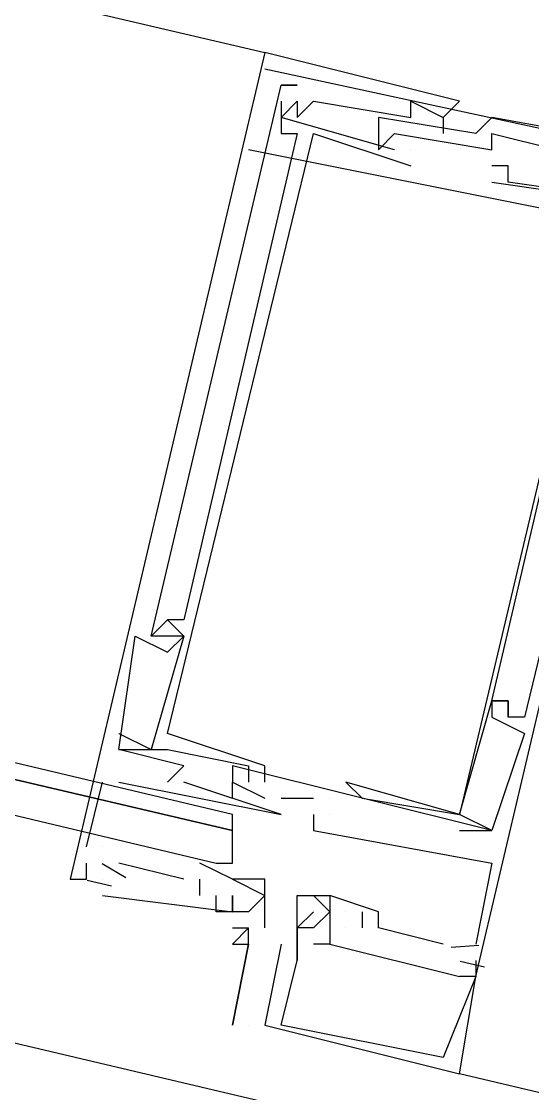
# Model space of a CAD drawing. Header units: feet. Extents: x -84 to 198, y -22 to 181.
# Drawn here: x 77.093 to 77.513, y 16.855 to 17.737 of the extents above; entities that cross this region are included whole.
import ezdxf

# ---------------------------------------------------------------- set-up
doc = ezdxf.new("R2010")
doc.units = ezdxf.units.FT
doc.layers.add('A-LINEA', color=7, linetype='CONTINUOUS')

msp = doc.modelspace()

# ---------------------------------------------------------------- linework, layer by layer
at = {"layer": 'A-LINEA'}
for p, q in [((73.2, 18.6711), (77.2933, 17.7111)), ((72.7333, 17.9244), (86.3467, 14.7111)), ((77.2933, 17.7111), (77.2933, 17.7111)), ((77.2933, 17.7111), (77.2933, 17.7111)), ((77.2933, 17.7111), (77.2933, 17.7111)), ((77.2933, 17.6978), (77.7867, 17.5911)), ((77.3067, 17.6844), (77.32, 17.6844)), ((77.32, 17.6844), (77.3067, 17.6844)), ((77.3067, 17.6844), (77.3067, 17.6844)), ((77.3067, 17.6844), (77.32, 17.6844)), ((77.32, 17.6844), (77.3067, 17.6844)), ((77.3067, 17.6844), (77.3067, 17.6844)), ((77.3067, 17.6844), (77.32, 17.6844)), ((77.32, 17.6844), (77.3067, 17.6844)), ((77.3067, 17.6844), (77.3067, 17.6844)), ((77.32, 17.6844), (77.32, 17.6844)), ((77.32, 17.6844), (77.32, 17.6844)), ((77.32, 17.6844), (77.32, 17.6844)), ((77.32, 17.6844), (77.32, 17.6844)), ((77.32, 17.6844), (77.32, 17.6844)), ((77.32, 17.6844), (77.32, 17.6844)), ((77.3067, 17.6711), (77.3067, 17.6711)), ((77.3067, 17.6711), (77.3067, 17.6711)), ((77.3067, 17.6711), (77.3067, 17.6711)), ((77.32, 17.6711), (77.32, 17.6711)), ((77.32, 17.6711), (77.32, 17.6711)), ((77.32, 17.6711), (77.32, 17.6711)), ((77.32, 17.6711), (77.32, 17.6711)), ((77.32, 17.6711), (77.32, 17.6711)), ((77.32, 17.6711), (77.32, 17.6711)), ((77.3333, 17.6711), (77.3333, 17.6711)), ((77.3333, 17.6711), (77.3333, 17.6711)), ((77.3333, 17.6711), (77.3333, 17.6711)), ((77.4133, 17.6711), (77.4133, 17.6711)), ((77.4133, 17.6711), (77.4133, 17.6711)), ((77.4133, 17.6711), (77.4133, 17.6711)), ((77.4533, 17.6711), (77.4533, 17.6711)), ((77.4533, 17.6711), (77.4533, 17.6711)), ((77.4533, 17.6711), (77.4533, 17.6711)), ((77.3067, 17.6578), (77.3067, 17.6578)), ((77.3067, 17.6578), (77.3067, 17.6578)), ((77.3067, 17.6578), (77.3067, 17.6578)), ((77.32, 17.6578), (77.32, 17.6578)), ((77.32, 17.6578), (77.32, 17.6578)), ((77.32, 17.6578), (77.32, 17.6578)), ((77.3867, 17.6578), (77.3867, 17.6578)), ((77.3867, 17.6578), (77.3867, 17.6578)), ((77.3867, 17.6578), (77.3867, 17.6578)), ((77.4133, 17.6578), (77.4133, 17.6578)), ((77.4133, 17.6578), (77.4133, 17.6578)), ((77.4133, 17.6578), (77.4133, 17.6578)), ((77.44, 17.6578), (77.44, 17.6578)), ((77.44, 17.6578), (77.44, 17.6578)), ((77.44, 17.6578), (77.44, 17.6578)), ((77.44, 17.6578), (77.44, 17.6578)), ((77.44, 17.6578), (77.44, 17.6578)), ((77.44, 17.6578), (77.44, 17.6578)), ((77.48, 17.6578), (77.48, 17.6578)), ((77.48, 17.6578), (77.48, 17.6578)), ((77.48, 17.6578), (77.48, 17.6578)), ((77.3067, 17.6444), (77.3067, 17.6444)), ((77.3067, 17.6444), (77.3067, 17.6444)), ((77.3067, 17.6444), (77.3067, 17.6444)), ((77.32, 17.6444), (77.32, 17.6444)), ((77.32, 17.6444), (77.32, 17.6444)), ((77.32, 17.6444), (77.32, 17.6444)), ((77.3333, 17.6444), (77.3333, 17.6444)), ((77.3333, 17.6444), (77.3333, 17.6444)), ((77.3333, 17.6444), (77.3333, 17.6444)), ((77.3867, 17.6444), (77.3867, 17.6444)), ((77.3867, 17.6444), (77.3867, 17.6444)), ((77.3867, 17.6444), (77.3867, 17.6444)), ((77.3867, 17.6444), (77.3867, 17.6444)), ((77.3867, 17.6444), (77.3867, 17.6444)), ((77.3867, 17.6444), (77.3867, 17.6444)), ((77.4, 17.6444), (77.4, 17.6444)), ((77.4, 17.6444), (77.4, 17.6444)), ((77.4, 17.6444), (77.4, 17.6444)), ((77.44, 17.6444), (77.44, 17.6444)), ((77.44, 17.6444), (77.44, 17.6444)), ((77.44, 17.6444), (77.44, 17.6444)), ((77.4667, 17.6444), (77.4667, 17.6444)), ((77.4667, 17.6444), (77.4667, 17.6444)), ((77.4667, 17.6444), (77.4667, 17.6444)), ((77.48, 17.6444), (77.48, 17.6444)), ((77.48, 17.6444), (77.48, 17.6444)), ((77.48, 17.6444), (77.48, 17.6444)), ((77.6133, 17.5644), (77.28, 17.6311)), ((77.3867, 17.6311), (77.3867, 17.6311)), ((77.3867, 17.6311), (77.3867, 17.6311)), ((77.3867, 17.6311), (77.3867, 17.6311)), ((77.4, 17.6311), (77.4, 17.6311)), ((77.4, 17.6311), (77.4, 17.6311)), ((77.4, 17.6311), (77.4, 17.6311)), ((77.4133, 17.6311), (77.4133, 17.6311)), ((77.4133, 17.6311), (77.4133, 17.6311)), ((77.4133, 17.6311), (77.4133, 17.6311)), ((77.4133, 17.6311), (77.4133, 17.6311)), ((77.4133, 17.6311), (77.4133, 17.6311)), ((77.4133, 17.6311), (77.4133, 17.6311)), ((77.48, 17.6311), (77.48, 17.6311)), ((77.48, 17.6311), (77.48, 17.6311)), ((77.48, 17.6311), (77.48, 17.6311)), ((77.4133, 17.6178), (77.4133, 17.6178)), ((77.4133, 17.6178), (77.4133, 17.6178)), ((77.4133, 17.6178), (77.4133, 17.6178)), ((77.48, 17.6178), (77.48, 17.6178)), ((77.48, 17.6178), (77.48, 17.6178)), ((77.48, 17.6178), (77.48, 17.6178)), ((77.4933, 17.6178), (77.4933, 17.6178)), ((77.4933, 17.6178), (77.4933, 17.6178)), ((77.4933, 17.6178), (77.4933, 17.6178)), ((77.48, 17.6044), (77.48, 17.6044)), ((77.48, 17.6044), (77.48, 17.6044)), ((77.48, 17.6044), (77.48, 17.6044)), ((77.4933, 17.6044), (77.4933, 17.6044)), ((77.4933, 17.6044), (77.4933, 17.6044)), ((77.4933, 17.6044), (77.4933, 17.6044)), ((77.2133, 17.2444), (77.2133, 17.2444)), ((77.2133, 17.2444), (77.2133, 17.2444)), ((77.2133, 17.2444), (77.2133, 17.2444)), ((77.2133, 17.2444), (77.2133, 17.2444)), ((77.2133, 17.2444), (77.2133, 17.2444)), ((77.2133, 17.2444), (77.2133, 17.2444)), ((77.2267, 17.2444), (77.2267, 17.2444)), ((77.2267, 17.2444), (77.2267, 17.2444)), ((77.2267, 17.2444), (77.2267, 17.2444)), ((77.1867, 17.2311), (77.1867, 17.2311)), ((77.1867, 17.2311), (77.1867, 17.2311)), ((77.1867, 17.2311), (77.1867, 17.2311)), ((77.2, 17.2311), (77.2, 17.2311)), ((77.2, 17.2311), (77.2, 17.2311)), ((77.2, 17.2311), (77.2, 17.2311)), ((77.2, 17.2311), (77.2, 17.2311)), ((77.2, 17.2311), (77.2, 17.2311)), ((77.2, 17.2311), (77.2, 17.2311)), ((77.2133, 17.2311), (77.2133, 17.2311)), ((77.2133, 17.2311), (77.2133, 17.2311)), ((77.2133, 17.2311), (77.2133, 17.2311)), ((77.2133, 17.2311), (77.2133, 17.2311)), ((77.2133, 17.2311), (77.2133, 17.2311)), ((77.2133, 17.2311), (77.2133, 17.2311)), ((77.2133, 17.2311), (77.2133, 17.2311)), ((77.2133, 17.2311), (77.2133, 17.2311)), ((77.2133, 17.2311), (77.2133, 17.2311)), ((77.2267, 17.2311), (77.2267, 17.2311)), ((77.2267, 17.2311), (77.2267, 17.2311)), ((77.2267, 17.2311), (77.2267, 17.2311)), ((77.2267, 17.2311), (77.2267, 17.2311)), ((77.2267, 17.2311), (77.2267, 17.2311)), ((77.2267, 17.2311), (77.2267, 17.2311)), ((77.2133, 17.2178), (77.2133, 17.2178)), ((77.2133, 17.2178), (77.2133, 17.2178)), ((77.2133, 17.2178), (77.2133, 17.2178)), ((77.48, 17.1778), (77.48, 17.1778)), ((77.48, 17.1778), (77.48, 17.1778)), ((77.48, 17.1778), (77.48, 17.1778)), ((77.48, 17.1778), (77.48, 17.1778)), ((77.48, 17.1778), (77.48, 17.1778)), ((77.48, 17.1778), (77.48, 17.1778)), ((77.48, 17.1778), (77.48, 17.1778)), ((77.48, 17.1778), (77.48, 17.1778)), ((77.48, 17.1778), (77.48, 17.1778)), ((77.4933, 17.1778), (77.4933, 17.1778)), ((77.4933, 17.1778), (77.4933, 17.1778)), ((77.4933, 17.1778), (77.4933, 17.1778)), ((77.4933, 17.1778), (77.4933, 17.1778)), ((77.4933, 17.1778), (77.4933, 17.1778)), ((77.4933, 17.1778), (77.4933, 17.1778)), ((77.4933, 17.1778), (77.4933, 17.1778)), ((77.4933, 17.1778), (77.4933, 17.1778)), ((77.4933, 17.1778), (77.4933, 17.1778)), ((77.48, 17.1644), (77.48, 17.1644)), ((77.48, 17.1644), (77.48, 17.1644)), ((77.48, 17.1644), (77.48, 17.1644)), ((77.4933, 17.1644), (77.4933, 17.1644)), ((77.4933, 17.1644), (77.4933, 17.1644)), ((77.4933, 17.1644), (77.4933, 17.1644)), ((77.4933, 17.1644), (77.4933, 17.1644)), ((77.4933, 17.1644), (77.4933, 17.1644)), ((77.4933, 17.1644), (77.4933, 17.1644)), ((77.5067, 17.1644), (77.5067, 17.1644)), ((77.5067, 17.1644), (77.5067, 17.1644)), ((77.5067, 17.1644), (77.5067, 17.1644)), ((77.1733, 17.1511), (77.1733, 17.1511)), ((77.1733, 17.1511), (77.2, 17.1378)), ((77.1733, 17.1511), (77.1733, 17.1511)), ((77.1733, 17.1511), (77.1733, 17.1511)), ((77.1733, 17.1511), (77.2, 17.1378)), ((77.1733, 17.1511), (77.1733, 17.1511)), ((77.1733, 17.1511), (77.1733, 17.1511)), ((77.1733, 17.1511), (77.2, 17.1378)), ((77.1733, 17.1511), (77.1733, 17.1511)), ((77.2133, 17.1511), (77.2133, 17.1511)), ((77.2133, 17.1511), (77.2133, 17.1511)), ((77.2133, 17.1511), (77.2133, 17.1511)), ((77.5067, 17.1511), (77.5067, 17.1511)), ((77.5067, 17.1511), (77.5067, 17.1511)), ((77.5067, 17.1511), (77.5067, 17.1511)), ((77.1733, 17.1378), (77.1733, 17.1378)), ((77.1733, 17.1378), (77.1733, 17.1378)), ((77.1733, 17.1378), (77.1733, 17.1378)), ((77.1733, 17.1378), (77.1733, 17.1378)), ((77.1733, 17.1378), (77.1733, 17.1378)), ((77.1733, 17.1378), (77.1733, 17.1378)), ((77.2, 17.1378), (77.2, 17.1378)), ((77.2, 17.1378), (77.2, 17.1378)), ((77.2, 17.1378), (77.2, 17.1378)), ((77.2133, 17.1378), (77.2133, 17.1378)), ((77.2133, 17.1378), (77.2133, 17.1378)), ((77.2133, 17.1378), (77.2133, 17.1378)), ((77.2267, 17.1244), (77.2267, 17.1244)), ((77.2267, 17.1244), (77.2267, 17.1244)), ((77.2267, 17.1244), (77.2267, 17.1244)), ((77.2667, 17.1244), (77.2667, 17.1244)), ((77.2667, 17.1244), (77.2667, 17.1244)), ((77.2667, 17.1244), (77.2667, 17.1244)), ((77.28, 17.1244), (77.28, 17.1244)), ((77.28, 17.1244), (77.28, 17.1244)), ((77.28, 17.1244), (77.28, 17.1244)), ((77.2933, 17.1244), (77.2933, 17.1244)), ((77.2933, 17.1244), (77.2933, 17.1244)), ((77.2933, 17.1244), (77.2933, 17.1244)), ((77.1467, 17.0578), (77.16, 17.1111)), ((77.1467, 17.0578), (77.16, 17.1111)), ((77.1467, 17.0578), (77.16, 17.1111)), ((77.16, 17.1111), (77.16, 17.1111)), ((77.16, 17.1111), (77.16, 17.1111)), ((77.16, 17.1111), (77.16, 17.1111)), ((77.1733, 17.1111), (77.1733, 17.1111)), ((77.1733, 17.1111), (77.1733, 17.1111)), ((77.1733, 17.1111), (77.1733, 17.1111)), ((77.2133, 17.1111), (77.2133, 17.1111)), ((77.2133, 17.1111), (77.2133, 17.1111)), ((77.2133, 17.1111), (77.2133, 17.1111)), ((77.2267, 17.1111), (77.2267, 17.1111)), ((77.2267, 17.1111), (77.2267, 17.1111)), ((77.2267, 17.1111), (77.2267, 17.1111)), ((77.2667, 17.1111), (77.2667, 17.1111)), ((77.2667, 17.1111), (77.2667, 17.1111)), ((77.2667, 17.1111), (77.2667, 17.1111)), ((77.2667, 17.1111), (77.2667, 17.1111)), ((77.2667, 17.1111), (77.2667, 17.1111)), ((77.2667, 17.1111), (77.2667, 17.1111)), ((77.28, 17.1111), (77.28, 17.1111)), ((77.28, 17.1111), (77.28, 17.1111)), ((77.28, 17.1111), (77.28, 17.1111)), ((77.2933, 17.1111), (77.2933, 17.1111)), ((77.2933, 17.1111), (77.2933, 17.1111)), ((77.2933, 17.1111), (77.2933, 17.1111)), ((77.36, 17.1111), (77.36, 17.1111)), ((77.36, 17.1111), (77.36, 17.1111)), ((77.36, 17.1111), (77.36, 17.1111)), ((77.2667, 17.0978), (77.2667, 17.0978)), ((77.2667, 17.0978), (77.2667, 17.0978)), ((77.2667, 17.0978), (77.2667, 17.0978)), ((77.2933, 17.0978), (77.2933, 17.0978)), ((77.2933, 17.0978), (77.2933, 17.0978)), ((77.2933, 17.0978), (77.2933, 17.0978)), ((77.3067, 17.0978), (77.3333, 17.0978)), ((77.3067, 17.0978), (77.3067, 17.0978)), ((77.3067, 17.0978), (77.3333, 17.0978)), ((77.3067, 17.0978), (77.3067, 17.0978)), ((77.3067, 17.0978), (77.3333, 17.0978)), ((77.3067, 17.0978), (77.3067, 17.0978)), ((77.3333, 17.0978), (77.3333, 17.0978)), ((77.3333, 17.0978), (77.3333, 17.0978)), ((77.3333, 17.0978), (77.3333, 17.0978)), ((77.3467, 17.0978), (77.3467, 17.0978)), ((77.3467, 17.0978), (77.3467, 17.0978)), ((77.3467, 17.0978), (77.3467, 17.0978)), ((77.3733, 17.0978), (77.3733, 17.0978)), ((77.3733, 17.0978), (77.3733, 17.0978)), ((77.3733, 17.0978), (77.3733, 17.0978)), ((77.3067, 17.0844), (77.3067, 17.0844)), ((77.3067, 17.0844), (77.3067, 17.0844)), ((77.3067, 17.0844), (77.3067, 17.0844)), ((77.3333, 17.0844), (77.3333, 17.0844)), ((77.3333, 17.0844), (77.3333, 17.0844)), ((77.3333, 17.0844), (77.3333, 17.0844)), ((77.3467, 17.0844), (77.3467, 17.0844)), ((77.3467, 17.0844), (77.3467, 17.0844)), ((77.3467, 17.0844), (77.3467, 17.0844)), ((77.3467, 17.0844), (77.3467, 17.0844)), ((77.3467, 17.0844), (77.3467, 17.0844)), ((77.3467, 17.0844), (77.3467, 17.0844)), ((77.4533, 17.0844), (77.4533, 17.0844)), ((77.4533, 17.0844), (77.4533, 17.0844)), ((77.4533, 17.0844), (77.4533, 17.0844)), ((77.4533, 17.0844), (77.4533, 17.0844)), ((77.4533, 17.0844), (77.4533, 17.0844)), ((77.4533, 17.0844), (77.4533, 17.0844)), ((77.4533, 17.0844), (77.4533, 17.0844)), ((77.4533, 17.0844), (77.4533, 17.0844)), ((77.4533, 17.0844), (77.4533, 17.0844)), ((77.3333, 17.0711), (77.3333, 17.0711)), ((77.3333, 17.0711), (77.3333, 17.0711)), ((77.3333, 17.0711), (77.3333, 17.0711)), ((77.4533, 17.0711), (77.48, 17.0711)), ((77.4533, 17.0711), (77.4533, 17.0711)), ((77.4533, 17.0711), (77.48, 17.0711)), ((77.4533, 17.0711), (77.4533, 17.0711)), ((77.4533, 17.0711), (77.48, 17.0711)), ((77.4533, 17.0711), (77.4533, 17.0711)), ((77.48, 17.0711), (77.48, 17.0711)), ((77.48, 17.0711), (77.48, 17.0711)), ((77.48, 17.0711), (77.48, 17.0711)), ((77.48, 17.0711), (77.48, 17.0711)), ((77.48, 17.0711), (77.48, 17.0711)), ((77.48, 17.0711), (77.48, 17.0711)), ((77.1467, 17.0578), (77.1467, 17.0578)), ((77.1467, 17.0578), (77.1467, 17.0578)), ((77.1467, 17.0578), (77.1467, 17.0578)), ((77.16, 17.0578), (77.16, 17.0578)), ((77.16, 17.0578), (77.16, 17.0578)), ((77.16, 17.0578), (77.16, 17.0578)), ((77.1467, 17.0444), (77.1467, 17.0444)), ((77.1467, 17.0444), (77.1467, 17.0444)), ((77.1467, 17.0444), (77.1467, 17.0444)), ((77.1791, 17.0323), (77.1596, 17.0439)), ((77.1791, 17.0323), (77.1596, 17.0439)), ((77.1791, 17.0323), (77.1596, 17.0439)), ((77.2267, 17.0311), (77.1733, 17.0444)), ((77.1733, 17.0444), (77.1733, 17.0444)), ((77.2267, 17.0311), (77.1733, 17.0444)), ((77.1733, 17.0444), (77.1733, 17.0444)), ((77.2267, 17.0311), (77.1733, 17.0444)), ((77.1733, 17.0444), (77.1733, 17.0444)), ((77.2667, 17.0311), (77.24, 17.0444)), ((77.24, 17.0444), (77.24, 17.0444)), ((77.2667, 17.0311), (77.24, 17.0444)), ((77.24, 17.0444), (77.24, 17.0444)), ((77.2667, 17.0311), (77.24, 17.0444)), ((77.24, 17.0444), (77.24, 17.0444)), ((77.48, 17.0444), (77.48, 17.0444)), ((77.48, 17.0444), (77.48, 17.0444)), ((77.48, 17.0444), (77.48, 17.0444)), ((77.1333, 17.0311), (77.1333, 17.0311)), ((77.1333, 17.0311), (77.1333, 17.0311)), ((77.1333, 17.0311), (77.1333, 17.0311)), ((77.1467, 17.0311), (77.1467, 17.0311)), ((77.1467, 17.0311), (77.1467, 17.0311)), ((77.1467, 17.0311), (77.1467, 17.0311)), ((77.1467, 17.0311), (77.1467, 17.0311)), ((77.1467, 17.0311), (77.1467, 17.0311)), ((77.1467, 17.0311), (77.1467, 17.0311)), ((77.1673, 17.0254), (77.1473, 17.0302)), ((77.1673, 17.0254), (77.1473, 17.0302)), ((77.1673, 17.0254), (77.1473, 17.0302)), ((77.16, 17.0311), (77.16, 17.0311)), ((77.16, 17.0311), (77.16, 17.0311)), ((77.16, 17.0311), (77.16, 17.0311)), ((77.16, 17.0311), (77.16, 17.0311)), ((77.16, 17.0311), (77.16, 17.0311)), ((77.16, 17.0311), (77.16, 17.0311)), ((77.2267, 17.0311), (77.2267, 17.0311)), ((77.2267, 17.0311), (77.2267, 17.0311)), ((77.2267, 17.0311), (77.2267, 17.0311)), ((77.24, 17.0178), (77.24, 17.0311)), ((77.24, 17.0311), (77.24, 17.0311)), ((77.24, 17.0311), (77.24, 17.0311)), ((77.24, 17.0311), (77.24, 17.0311)), ((77.24, 17.0178), (77.24, 17.0311)), ((77.24, 17.0311), (77.24, 17.0311)), ((77.24, 17.0311), (77.24, 17.0311)), ((77.24, 17.0311), (77.24, 17.0311)), ((77.24, 17.0178), (77.24, 17.0311)), ((77.24, 17.0311), (77.24, 17.0311)), ((77.24, 17.0311), (77.24, 17.0311)), ((77.24, 17.0311), (77.24, 17.0311)), ((77.2533, 17.0311), (77.2533, 17.0311)), ((77.2533, 17.0311), (77.2533, 17.0311)), ((77.2533, 17.0311), (77.2533, 17.0311)), ((77.2533, 17.0311), (77.2533, 17.0311)), ((77.2533, 17.0311), (77.2533, 17.0311)), ((77.2533, 17.0311), (77.2533, 17.0311)), ((77.2667, 17.0311), (77.2667, 17.0311)), ((77.2667, 17.0311), (77.2667, 17.0311)), ((77.2667, 17.0311), (77.2667, 17.0311)), ((77.2667, 17.0311), (77.2667, 17.0311)), ((77.2667, 17.0311), (77.2667, 17.0311)), ((77.2933, 17.0311), (77.2933, 17.0311)), ((77.16, 17.0178), (77.16, 17.0178)), ((77.16, 17.0178), (77.16, 17.0178)), ((77.16, 17.0178), (77.16, 17.0178)), ((77.24, 17.0178), (77.24, 17.0178)), ((77.24, 17.0178), (77.24, 17.0178)), ((77.24, 17.0178), (77.24, 17.0178)), ((77.2533, 17.0178), (77.2533, 17.0178)), ((77.2533, 17.0178), (77.2533, 17.0178)), ((77.2533, 17.0178), (77.2533, 17.0178)), ((77.2667, 17.0178), (77.2667, 17.0178)), ((77.2667, 17.0178), (77.2667, 17.0178)), ((77.2933, 17.0178), (77.2933, 17.0178)), ((77.2933, 17.0178), (77.2933, 17.0178)), ((77.32, 17.0178), (77.32, 17.0178)), ((77.32, 17.0178), (77.32, 17.0178)), ((77.32, 17.0178), (77.32, 17.0178)), ((77.3333, 17.0178), (77.3333, 17.0178)), ((77.3333, 17.0178), (77.3333, 17.0178)), ((77.3333, 17.0178), (77.3333, 17.0178)), ((77.3467, 17.0178), (77.3467, 17.0178)), ((77.3467, 17.0178), (77.3467, 17.0178)), ((77.3467, 17.0178), (77.3467, 17.0178)), ((77.3467, 17.0178), (77.3467, 17.0178)), ((77.3467, 17.0178), (77.3467, 17.0178)), ((77.3467, 17.0178), (77.3467, 17.0178)), ((77.2533, 17.0044), (77.2533, 17.0044)), ((77.2533, 17.0044), (77.2533, 17.0044)), ((77.2533, 17.0044), (77.2533, 17.0044)), ((77.2667, 17.0044), (77.2667, 17.0044)), ((77.2667, 17.0044), (77.2667, 17.0044)), ((77.2667, 17.0044), (77.2667, 17.0044)), ((77.2667, 17.0044), (77.2667, 17.0044)), ((77.2667, 17.0044), (77.2667, 17.0044)), ((77.2667, 17.0044), (77.2667, 17.0044)), ((77.28, 17.0044), (77.28, 17.0044)), ((77.2933, 17.0044), (77.2933, 17.0044)), ((77.32, 17.0044), (77.32, 17.0044)), ((77.32, 17.0044), (77.32, 17.0044)), ((77.32, 17.0044), (77.32, 17.0044)), ((77.3333, 17.0044), (77.3333, 17.0044)), ((77.3333, 17.0044), (77.3333, 17.0044)), ((77.3333, 17.0044), (77.3333, 17.0044)), ((77.3467, 17.0044), (77.3467, 17.0044)), ((77.3467, 17.0044), (77.3467, 17.0044)), ((77.3467, 17.0044), (77.3467, 17.0044)), ((77.3467, 17.0044), (77.3467, 17.0044)), ((77.3467, 17.0044), (77.3467, 17.0044)), ((77.3467, 17.0044), (77.3467, 17.0044)), ((77.3467, 17.0044), (77.3467, 17.0044)), ((77.3467, 17.0044), (77.3467, 17.0044)), ((77.3467, 17.0044), (77.3467, 17.0044)), ((77.36, 17.0044), (77.36, 17.0044)), ((77.36, 17.0044), (77.36, 17.0044)), ((77.36, 17.0044), (77.36, 17.0044)), ((77.36, 17.0044), (77.36, 17.0044)), ((77.36, 17.0044), (77.36, 17.0044)), ((77.36, 17.0044), (77.36, 17.0044)), ((77.3733, 17.0044), (77.3733, 17.0044)), ((77.3733, 17.0044), (77.3733, 16.9911)), ((77.3733, 17.0044), (77.3733, 17.0044)), ((77.3733, 17.0044), (77.3733, 17.0044)), ((77.3733, 17.0044), (77.3733, 16.9911)), ((77.3733, 17.0044), (77.3733, 17.0044)), ((77.3733, 17.0044), (77.3733, 17.0044)), ((77.3733, 17.0044), (77.3733, 16.9911)), ((77.3733, 17.0044), (77.3733, 17.0044)), ((77.3867, 16.9911), (77.3867, 17.0044)), ((77.3867, 17.0044), (77.3867, 17.0044)), ((77.3867, 16.9911), (77.3867, 17.0044)), ((77.3867, 17.0044), (77.3867, 17.0044)), ((77.3867, 16.9911), (77.3867, 17.0044)), ((77.3867, 17.0044), (77.3867, 17.0044)), ((77.2667, 16.9911), (77.2667, 16.9911)), ((77.28, 16.9911), (77.28, 16.9911)), ((77.28, 16.9911), (77.28, 16.9911)), ((77.28, 16.9911), (77.28, 16.9911)), ((77.2933, 16.9911), (77.2933, 16.9911)), ((77.32, 16.9911), (77.32, 16.9911)), ((77.32, 16.9911), (77.32, 16.9911)), ((77.32, 16.9911), (77.32, 16.9911)), ((77.32, 16.9911), (77.32, 16.9911)), ((77.32, 16.9911), (77.32, 16.9911)), ((77.32, 16.9911), (77.32, 16.9911)), ((77.3333, 16.9911), (77.3333, 16.9911)), ((77.3333, 16.9911), (77.3333, 16.9911)), ((77.3333, 16.9911), (77.3333, 16.9911)), ((77.3467, 16.9911), (77.3467, 16.9911)), ((77.3467, 16.9911), (77.3467, 16.9911)), ((77.3467, 16.9911), (77.3467, 16.9911)), ((77.3467, 16.9911), (77.3467, 16.9911)), ((77.3467, 16.9911), (77.3467, 16.9911)), ((77.3467, 16.9911), (77.3467, 16.9911)), ((77.36, 16.9911), (77.36, 16.9911)), ((77.36, 16.9911), (77.36, 16.9911)), ((77.36, 16.9911), (77.36, 16.9911)), ((77.36, 16.9911), (77.36, 16.9911)), ((77.36, 16.9911), (77.36, 16.9911)), ((77.36, 16.9911), (77.36, 16.9911)), ((77.3733, 16.9911), (77.3733, 16.9911)), ((77.3733, 16.9911), (77.3733, 16.9911)), ((77.3733, 16.9911), (77.3733, 16.9911)), ((77.44, 16.9778), (77.3867, 16.9911)), ((77.3867, 16.9911), (77.3867, 16.9911)), ((77.44, 16.9778), (77.3867, 16.9911)), ((77.3867, 16.9911), (77.3867, 16.9911)), ((77.44, 16.9778), (77.3867, 16.9911)), ((77.3867, 16.9911), (77.3867, 16.9911)), ((77.2667, 16.9778), (77.2667, 16.9778)), ((77.28, 16.9778), (77.28, 16.9778)), ((77.28, 16.9778), (77.28, 16.9778)), ((77.3067, 16.9778), (77.3067, 16.9778)), ((77.3067, 16.9778), (77.3067, 16.9778)), ((77.3067, 16.9778), (77.3067, 16.9778)), ((77.32, 16.9778), (77.32, 16.9778)), ((77.32, 16.9778), (77.32, 16.9778)), ((77.32, 16.9778), (77.32, 16.9778)), ((77.32, 16.9778), (77.32, 16.9778)), ((77.32, 16.9778), (77.32, 16.9778)), ((77.32, 16.9778), (77.32, 16.9778)), ((77.32, 16.9778), (77.32, 16.9778)), ((77.32, 16.9778), (77.32, 16.9778)), ((77.32, 16.9778), (77.32, 16.9778)), ((77.32, 16.9778), (77.32, 16.9778)), ((77.32, 16.9778), (77.32, 16.9778)), ((77.32, 16.9778), (77.32, 16.9778)), ((77.3333, 16.9778), (77.3333, 16.9778)), ((77.3333, 16.9778), (77.3333, 16.9778)), ((77.3333, 16.9778), (77.3333, 16.9778)), ((77.3467, 16.9778), (77.3467, 16.9778)), ((77.3467, 16.9778), (77.3467, 16.9778)), ((77.3467, 16.9778), (77.3467, 16.9778)), ((77.3467, 16.9778), (77.3467, 16.9778)), ((77.3467, 16.9778), (77.3467, 16.9778)), ((77.3467, 16.9778), (77.3467, 16.9778)), ((77.44, 16.9778), (77.44, 16.9778)), ((77.44, 16.9778), (77.44, 16.9778)), ((77.44, 16.9778), (77.44, 16.9778)), ((77.4691, 16.9765), (77.4465, 16.9749)), ((77.4691, 16.9765), (77.4465, 16.9749)), ((77.4691, 16.9765), (77.4465, 16.9749)), ((77.4667, 16.9778), (77.4667, 16.9778)), ((77.4667, 16.9778), (77.4667, 16.9778)), ((77.4667, 16.9778), (77.4667, 16.9778)), ((77.32, 16.9644), (77.32, 16.9644)), ((77.32, 16.9644), (77.32, 16.9644)), ((77.32, 16.9644), (77.32, 16.9644)), ((77.32, 16.9644), (77.32, 16.9644)), ((77.32, 16.9644), (77.32, 16.9644)), ((77.32, 16.9644), (77.32, 16.9644)), ((77.4533, 16.9644), (77.4533, 16.9644)), ((77.4533, 16.9644), (77.4533, 16.9644)), ((77.4533, 16.9644), (77.4533, 16.9644)), ((77.4533, 16.9644), (77.4533, 16.9644)), ((77.4533, 16.9644), (77.4533, 16.9644)), ((77.4533, 16.9644), (77.4533, 16.9644)), ((77.474, 16.9588), (77.454, 16.9635)), ((77.474, 16.9588), (77.454, 16.9635)), ((77.474, 16.9588), (77.454, 16.9635)), ((77.4667, 16.9644), (77.4667, 16.9644)), ((77.4667, 16.9644), (77.4667, 16.9644)), ((77.4667, 16.9644), (77.4667, 16.9644)), ((77.4533, 16.9511), (77.4533, 16.9511)), ((77.4533, 16.9511), (77.4533, 16.9511)), ((77.4533, 16.9511), (77.4533, 16.9511)), ((77.4533, 16.9511), (77.4533, 16.9511)), ((77.4533, 16.9511), (77.4533, 16.9511)), ((77.4533, 16.9511), (77.4533, 16.9511)), ((77.4667, 16.9511), (77.4667, 16.9511)), ((77.4667, 16.9511), (77.4667, 16.9511)), ((77.4667, 16.9511), (77.4667, 16.9511)), ((77.4667, 16.9511), (77.4667, 16.9511)), ((77.4667, 16.9511), (77.4667, 16.9511)), ((77.4667, 16.9511), (77.4667, 16.9511)), ((77.4667, 16.9511), (77.4667, 16.9511)), ((77.4667, 16.9511), (77.4667, 16.9511)), ((77.4667, 16.9511), (77.4667, 16.9511)), ((77.2667, 16.9111), (77.2667, 16.9111)), ((77.28, 16.9111), (77.28, 16.9111)), ((77.2933, 16.9111), (77.2933, 16.9111)), ((77.2933, 16.9111), (77.2933, 16.9111)), ((77.2933, 16.9111), (77.2933, 16.9111)), ((77.3067, 16.9111), (77.3067, 16.9111)), ((77.3067, 16.9111), (77.3067, 16.9111)), ((77.3067, 16.9111), (77.3067, 16.9111)), ((77.44, 16.8844), (77.44, 16.8844)), ((77.44, 16.8844), (77.44, 16.8844)), ((77.44, 16.8844), (77.44, 16.8844)), ((77.4533, 16.8711), (77.4533, 16.8711)), ((86.0267, 14.8311), (77.4533, 16.8711)), ((77.4533, 16.8711), (77.4533, 16.8711)), ((77.4533, 16.8711), (77.4533, 16.8711))]:
    msp.add_line(p, q, dxfattribs=at)
for points in [[(72.9467, 18.0978), (72.9467, 18.0844), (77.2667, 17.0711), (77.2667, 17.0844), (72.9467, 18.1111), (72.9467, 18.0978)], [(72.9467, 18.0711), (77.2533, 17.0444), (77.2667, 17.0444), (77.2667, 17.0578), (77.2667, 17.0711), (72.9467, 18.0844), (72.9333, 18.0711), (72.9467, 18.0711)], [(77.44, 17.6578), (77.4533, 17.6711), (77.2933, 17.7111), (77.1333, 17.0311), (77.1467, 17.0311), (77.1467, 17.0444)], [(77.44, 17.6578), (77.4533, 17.6711), (77.2933, 17.7111), (77.1333, 17.0311), (77.1467, 17.0311), (77.1467, 17.0444)], [(77.44, 17.6578), (77.4533, 17.6711), (77.2933, 17.7111), (77.1333, 17.0311), (77.1467, 17.0311), (77.1467, 17.0444)], [(77.2133, 17.1111), (77.2267, 17.1244), (77.1733, 17.1378), (77.1867, 17.2311), (77.2133, 17.2178), (77.2267, 17.2311), (77.2133, 17.2311), (77.2, 17.2311), (77.3067, 17.6844)], [(77.2133, 17.1111), (77.2267, 17.1244), (77.1733, 17.1378), (77.1867, 17.2311), (77.2133, 17.2178), (77.2267, 17.2311), (77.2133, 17.2311), (77.2, 17.2311), (77.3067, 17.6844)], [(77.2133, 17.1111), (77.2267, 17.1244), (77.1733, 17.1378), (77.1867, 17.2311), (77.2133, 17.2178), (77.2267, 17.2311), (77.2133, 17.2311), (77.2, 17.2311), (77.3067, 17.6844)], [(77.3067, 17.6711), (77.3067, 17.6444), (77.32, 17.6444), (77.2267, 17.2444), (77.2133, 17.2444), (77.2, 17.2311)], [(77.3067, 17.6711), (77.3067, 17.6444), (77.32, 17.6444), (77.2267, 17.2444), (77.2133, 17.2444), (77.2, 17.2311)], [(77.3067, 17.6711), (77.3067, 17.6444), (77.32, 17.6444), (77.2267, 17.2444), (77.2133, 17.2444), (77.2, 17.2311)], [(77.4, 17.6311), (77.3067, 17.6578), (77.32, 17.6711)], [(77.4, 17.6311), (77.3067, 17.6578), (77.32, 17.6711)], [(77.4, 17.6311), (77.3067, 17.6578), (77.32, 17.6711)], [(77.32, 17.6711), (77.32, 17.6578), (77.3333, 17.6711), (77.4133, 17.6578), (77.4133, 17.6711), (77.44, 17.6578), (77.44, 17.6444)], [(77.32, 17.6711), (77.32, 17.6578), (77.3333, 17.6711), (77.4133, 17.6578), (77.4133, 17.6711), (77.44, 17.6578), (77.44, 17.6444)], [(77.32, 17.6711), (77.32, 17.6578), (77.3333, 17.6711), (77.4133, 17.6578), (77.4133, 17.6711), (77.44, 17.6578), (77.44, 17.6444)], [(77.4667, 16.9644), (77.4667, 16.9511), (77.6267, 17.6311), (77.48, 17.6578), (77.4667, 17.6444), (77.3867, 17.6578), (77.3867, 17.6444), (77.3867, 17.6311)], [(77.4667, 16.9644), (77.4667, 16.9511), (77.6267, 17.6311), (77.48, 17.6578), (77.4667, 17.6444), (77.3867, 17.6578), (77.3867, 17.6444), (77.3867, 17.6311)], [(77.4667, 16.9644), (77.4667, 16.9511), (77.6267, 17.6311), (77.48, 17.6578), (77.4667, 17.6444), (77.3867, 17.6578), (77.3867, 17.6444), (77.3867, 17.6311)], [(77.2933, 17.1111), (77.2933, 17.1244), (77.2933, 17.1244), (77.2133, 17.1511), (77.3333, 17.6444), (77.4133, 17.6178)], [(77.2933, 17.1111), (77.2933, 17.1244), (77.2933, 17.1244), (77.2133, 17.1511), (77.3333, 17.6444), (77.4133, 17.6178)], [(77.2933, 17.1111), (77.2933, 17.1244), (77.2933, 17.1244), (77.2133, 17.1511), (77.3333, 17.6444), (77.4133, 17.6178)], [(77.3867, 17.6311), (77.4, 17.6444), (77.48, 17.6311), (77.48, 17.6444), (77.5867, 17.6178), (77.5867, 17.6044), (77.5867, 17.5911)], [(77.3867, 17.6311), (77.4, 17.6444), (77.48, 17.6311), (77.48, 17.6444), (77.5867, 17.6178), (77.5867, 17.6044), (77.5867, 17.5911)], [(77.3867, 17.6311), (77.4, 17.6444), (77.48, 17.6311), (77.48, 17.6444), (77.5867, 17.6178), (77.5867, 17.6044), (77.5867, 17.5911)], [(77.6, 17.6178), (77.5867, 17.5911), (77.4933, 17.6044), (77.4933, 17.6178), (77.48, 17.6178)], [(77.6, 17.6178), (77.5867, 17.5911), (77.4933, 17.6044), (77.4933, 17.6178), (77.48, 17.6178)], [(77.6, 17.6178), (77.5867, 17.5911), (77.4933, 17.6044), (77.4933, 17.6178), (77.48, 17.6178)], [(77.5867, 17.6044), (77.6, 17.6178), (77.6133, 17.6044), (77.5067, 17.1644), (77.4933, 17.1644)], [(77.5867, 17.6044), (77.6, 17.6178), (77.6133, 17.6044), (77.5067, 17.1644), (77.4933, 17.1644)], [(77.5867, 17.6044), (77.6, 17.6178), (77.6133, 17.6044), (77.5067, 17.1644), (77.4933, 17.1644)], [(77.48, 17.6044), (77.5733, 17.5911), (77.4533, 17.0844), (77.36, 17.1111), (77.36, 17.1111), (77.3733, 17.0978), (77.4533, 17.0844)], [(77.48, 17.6044), (77.5733, 17.5911), (77.4533, 17.0844), (77.36, 17.1111), (77.36, 17.1111), (77.3733, 17.0978), (77.4533, 17.0844)], [(77.48, 17.6044), (77.5733, 17.5911), (77.4533, 17.0844), (77.36, 17.1111), (77.36, 17.1111), (77.3733, 17.0978), (77.4533, 17.0844)], [(77.48, 17.0711), (77.4533, 17.0844), (77.48, 17.1778), (77.4933, 17.1778), (77.4933, 17.1644), (77.4933, 17.1778), (77.48, 17.1778), (77.5733, 17.5778)], [(77.48, 17.0711), (77.4533, 17.0844), (77.48, 17.1778), (77.4933, 17.1778), (77.4933, 17.1644), (77.4933, 17.1778), (77.48, 17.1778), (77.5733, 17.5778)], [(77.48, 17.0711), (77.4533, 17.0844), (77.48, 17.1778), (77.4933, 17.1778), (77.4933, 17.1644), (77.4933, 17.1778), (77.48, 17.1778), (77.5733, 17.5778)], [(77.2133, 17.2444), (77.2267, 17.2311), (77.2, 17.1378)], [(77.2133, 17.2444), (77.2267, 17.2311), (77.2, 17.1378)], [(77.2133, 17.2444), (77.2267, 17.2311), (77.2, 17.1378)], [(77.4933, 17.1778), (77.48, 17.1778), (77.48, 17.1644), (77.5067, 17.1511), (77.48, 17.0711), (77.2667, 17.1244), (77.2667, 17.1111)], [(77.4933, 17.1778), (77.48, 17.1778), (77.48, 17.1644), (77.5067, 17.1511), (77.48, 17.0711), (77.2667, 17.1244), (77.2667, 17.1111)], [(77.4933, 17.1778), (77.48, 17.1778), (77.48, 17.1644), (77.5067, 17.1511), (77.48, 17.0711), (77.2667, 17.1244), (77.2667, 17.1111)], [(77.4933, 17.1644), (77.4933, 17.1778), (77.4933, 17.1778), (77.48, 17.1778)], [(77.4933, 17.1644), (77.4933, 17.1778), (77.4933, 17.1778), (77.48, 17.1778)], [(77.4933, 17.1644), (77.4933, 17.1778), (77.4933, 17.1778), (77.48, 17.1778)], [(77.1733, 17.1378), (77.2133, 17.1378), (77.28, 17.1244), (77.28, 17.1111)], [(77.1733, 17.1378), (77.2133, 17.1378), (77.28, 17.1244), (77.28, 17.1111)], [(77.1733, 17.1378), (77.2133, 17.1378), (77.28, 17.1244), (77.28, 17.1111)], [(77.1733, 17.1111), (77.3067, 17.0844), (77.2267, 17.1111)], [(77.1733, 17.1111), (77.3067, 17.0844), (77.2267, 17.1111)], [(77.1733, 17.1111), (77.3067, 17.0844), (77.2267, 17.1111)], [(77.2667, 17.0978), (77.2667, 17.0978), (77.2667, 17.1111), (77.2933, 17.0978)], [(77.2667, 17.0978), (77.2667, 17.0978), (77.2667, 17.1111), (77.2933, 17.0978)], [(77.2667, 17.0978), (77.2667, 17.0978), (77.2667, 17.1111), (77.2933, 17.0978)], [(77.3333, 17.0844), (77.3333, 17.0711), (77.48, 17.0444), (77.4667, 16.9778)], [(77.3333, 17.0844), (77.3333, 17.0711), (77.48, 17.0444), (77.4667, 16.9778)], [(77.3333, 17.0844), (77.3333, 17.0711), (77.48, 17.0444), (77.4667, 16.9778)], [(77.2667, 17.0311), (77.2933, 17.0178), (77.28, 17.0044), (77.2667, 17.0044), (77.2667, 17.0178)], [(77.2933, 16.9911), (77.2933, 17.0044), (77.2933, 17.0178), (77.2933, 17.0311), (77.2667, 17.0311), (77.2667, 17.0311), (77.2667, 17.0311), (77.2667, 17.0311), (77.2667, 17.0311)], [(77.16, 17.0178), (77.2667, 17.0044), (77.2533, 17.0044), (77.2533, 17.0178), (77.2533, 17.0178)], [(77.16, 17.0178), (77.2667, 17.0044), (77.2533, 17.0044), (77.2533, 17.0178), (77.2533, 17.0178)], [(77.16, 17.0178), (77.2667, 17.0044), (77.2533, 17.0044), (77.2533, 17.0178), (77.2533, 17.0178)], [(77.2667, 17.0178), (77.2667, 17.0044), (77.2667, 17.0044), (77.2667, 17.0044)], [(77.3333, 17.0178), (77.3467, 17.0044), (77.3333, 16.9911), (77.32, 16.9911), (77.3333, 17.0044)], [(77.32, 16.9911), (77.32, 16.9778), (77.32, 17.0044), (77.32, 17.0178), (77.3467, 17.0178), (77.3467, 17.0044), (77.3467, 17.0044), (77.3467, 17.0044), (77.3467, 17.0044), (77.3467, 16.9911), (77.3467, 16.9911), (77.3467, 16.9778), (77.3333, 16.9778), (77.3333, 16.9778)], [(77.3333, 17.0178), (77.3467, 17.0044), (77.3333, 16.9911), (77.32, 16.9911), (77.3333, 17.0044)], [(77.32, 16.9911), (77.32, 16.9778), (77.32, 17.0044), (77.32, 17.0178), (77.3467, 17.0178), (77.3467, 17.0044), (77.3467, 17.0044), (77.3467, 17.0044), (77.3467, 17.0044), (77.3467, 16.9911), (77.3467, 16.9911), (77.3467, 16.9778), (77.3333, 16.9778), (77.3333, 16.9778)], [(77.3333, 17.0178), (77.3467, 17.0044), (77.3333, 16.9911), (77.32, 16.9911), (77.3333, 17.0044)], [(77.32, 16.9911), (77.32, 16.9778), (77.32, 17.0044), (77.32, 17.0178), (77.3467, 17.0178), (77.3467, 17.0044), (77.3467, 17.0044), (77.3467, 17.0044), (77.3467, 17.0044), (77.3467, 16.9911), (77.3467, 16.9911), (77.3467, 16.9778), (77.3333, 16.9778), (77.3333, 16.9778)], [(77.3867, 17.0044), (77.3467, 17.0178), (77.3467, 17.0044)], [(77.3867, 17.0044), (77.3467, 17.0178), (77.3467, 17.0044)], [(77.3867, 17.0044), (77.3467, 17.0178), (77.3467, 17.0044)], [(77.28, 16.9911), (77.2667, 16.9778), (77.2667, 16.9778), (77.28, 16.9778), (77.28, 16.9778), (77.2667, 16.9111), (77.2667, 16.9111), (77.28, 16.9778), (77.28, 16.9911)], [(77.2667, 16.9911), (77.28, 16.9911), (77.28, 16.9911)], [(77.3467, 16.9911), (77.3467, 16.9778), (77.4533, 16.9511)], [(77.3467, 16.9911), (77.3467, 16.9778), (77.4533, 16.9511)], [(77.3467, 16.9911), (77.3467, 16.9778), (77.4533, 16.9511)], [(77.3067, 16.9778), (77.2933, 16.9111), (77.4533, 16.8711), (77.4533, 16.8711), (77.4667, 16.9511), (77.4533, 16.9511)], [(77.3067, 16.9778), (77.2933, 16.9111), (77.4533, 16.8711), (77.4533, 16.8711), (77.4667, 16.9511), (77.4533, 16.9511)], [(77.3067, 16.9778), (77.2933, 16.9111), (77.4533, 16.8711), (77.4533, 16.8711), (77.4667, 16.9511), (77.4533, 16.9511)], [(77.4667, 16.9511), (77.44, 16.8844), (77.44, 16.8844), (77.3067, 16.9111), (77.3067, 16.9111), (77.32, 16.9644), (77.32, 16.9644), (77.32, 16.9644), (77.32, 16.9644), (77.32, 16.9778)], [(77.4667, 16.9511), (77.44, 16.8844), (77.44, 16.8844), (77.3067, 16.9111), (77.3067, 16.9111), (77.32, 16.9644), (77.32, 16.9644), (77.32, 16.9644), (77.32, 16.9644), (77.32, 16.9778)], [(77.4667, 16.9511), (77.44, 16.8844), (77.44, 16.8844), (77.3067, 16.9111), (77.3067, 16.9111), (77.32, 16.9644), (77.32, 16.9644), (77.32, 16.9644), (77.32, 16.9644), (77.32, 16.9778)], [(77.32, 16.9778), (77.32, 16.9644), (77.32, 16.9778)], [(77.32, 16.9778), (77.32, 16.9644), (77.32, 16.9778)], [(77.32, 16.9778), (77.32, 16.9644), (77.32, 16.9778)]]:
    msp.add_lwpolyline(points, dxfattribs=at)

doc.saveas('drawing.dxf')
